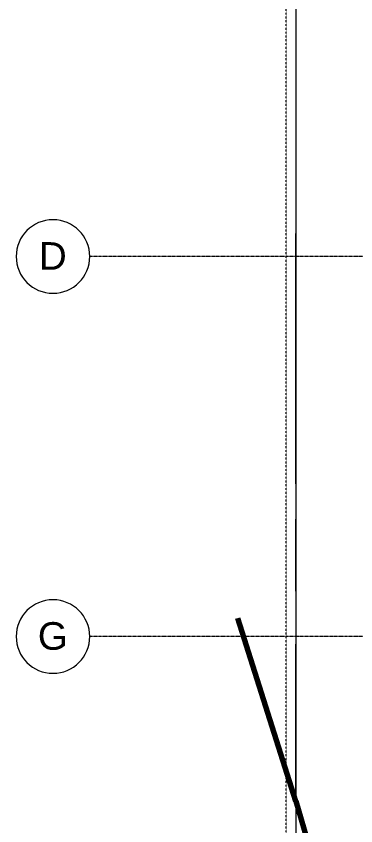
# Model space of a CAD drawing. Header units: inches. Extents: x -4292 to -464, y 9706 to 12474.
# Drawn here: x -4292 to -4015, y 10349 to 11009 of the extents above; entities that cross this region are included whole.
import ezdxf

# ---------------------------------------------------------------- set-up
doc = ezdxf.new("R2010")
doc.units = ezdxf.units.IN
doc.header["$MEASUREMENT"] = 0
doc.linetypes.add('Aligning Line 1_8_', pattern=[0.25, 0.125, -0.125])
doc.linetypes.add('Grid Line 1_2_', pattern=[0.875, 0.5, -0.125, 0.125, -0.125])
for name, color, linetype, lineweight in [('C-TOPO', 7, 'Continuous', 9), ('C-TOPO-MAJR-1', 130, 'Continuous', 70), ('G-ANNO-SYMB-1', 147, 'Aligning Line 1_8_', 9), ('S-GRID-1', 1, 'Grid Line 1_2_', 9), ('S-GRID-IDEN', 1, 'Continuous', 9), ('S-GRID-IDEN-1', 147, 'Continuous', 9)]:
    doc.layers.add(name, color=color, linetype=linetype, lineweight=lineweight)
doc.styles.add('Arial_1', font='arial.ttf', dxfattribs={"height": 22.5})

msp = doc.modelspace()

# ---------------------------------------------------------------- linework, layer by layer
at = {"layer": 'C-TOPO'}
for p, q in [((-4064.23425, 11065.88672), (-4064.23425, 10832.08301)), ((-4064.23425, 11065.88672), (-4064.23425, 10832.08301)), ((-4064.23425, 10832.08301), (-4064.23425, 10627.86182)), ((-4064.23425, 10627.86182), (-4064.23425, 10832.08301)), ((-4064.23425, 10627.86182), (-4064.23425, 10599.03809)), ((-4064.23425, 10627.86182), (-4064.23425, 10599.03809)), ((-4064.23425, 10599.03809), (-4064.23425, 10571.07788)), ((-4064.23425, 10571.07788), (-4064.23425, 10599.03809)), ((-4064.23425, 10540.2041), (-4064.23425, 10571.07788)), ((-4064.23425, 10571.07788), (-4064.23425, 10540.2041)), ((-4064.23425, 10540.2041), (-4064.23425, 10515.41089)), ((-4064.23425, 10540.2041), (-4064.23425, 10515.41089)), ((-4064.23425, 10515.41089), (-4064.23425, 10496.87695)), ((-4064.23425, 10515.41089), (-4064.23425, 10496.87695)), ((-4064.23425, 10496.87695), (-4064.23425, 10462.74316)), ((-4064.23425, 10462.74316), (-4064.23425, 10496.87695)), ((-4064.23425, 10462.74316), (-4064.23425, 10369.01733)), ((-4064.23425, 10369.01733), (-4064.23425, 10462.74316)), ((-4064.23425, 10369.01733), (-4064.23425, 10077.56689)), ((-4064.23425, 10369.01733), (-4064.23425, 10077.56689))]:
    msp.add_line(p, q, dxfattribs=at)
at = {"layer": 'C-TOPO-MAJR-1'}
msp.add_line((-4064.23414, 10369.01733), (-4111.31955, 10518.12113), dxfattribs=at)
at = {"layer": 'C-TOPO-MAJR-1', "flags": 128}
msp.add_lwpolyline([(-4064.23412, 10369.01728), (-4014.57477, 10198.58881), (-4004.23425, 10176.24022)], dxfattribs=at)
at = {"layer": 'G-ANNO-SYMB-1'}
msp.add_line((-4071.96446, 9706.24032), (-4071.96446, 12363.35796), dxfattribs=at)
at = {"layer": 'S-GRID-1'}
for p, q in [((-464.45104, 10813.1894), (-4232.19143, 10813.1894)), ((-464.45104, 10503.1894), (-4232.19143, 10503.1894))]:
    msp.add_line(p, q, dxfattribs=at)
at = {"layer": 'S-GRID-IDEN-1'}
for centre, start, end in [((-4262.19143, 10813.1894), 90, 270), ((-4262.19143, 10813.1894), 270, 90), ((-4262.19143, 10503.1894), 90, 270), ((-4262.19143, 10503.1894), 270, 90)]:
    msp.add_arc(centre, 30, start, end, dxfattribs=at)

# ---------------------------------------------------------------- texts
at = {"layer": 'S-GRID-IDEN', "char_height": 22.5, "attachment_point": 1, "style": 'Arial_1'}
for s, insert, width in [('D', (-4273.64436, 10824.91542), 27.64875), ('G', (-4274.56562, 10514.91542), 29.92125)]:
    msp.add_mtext(s, dxfattribs=dict(at, insert=insert, width=width))

doc.saveas('drawing.dxf')
